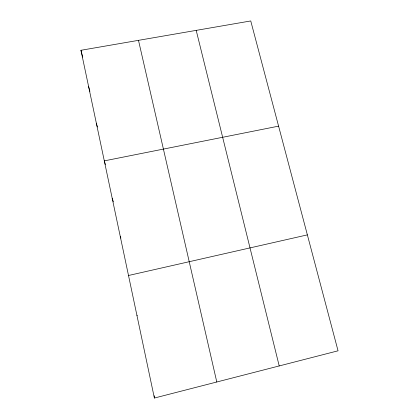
<?xml version="1.0" encoding="UTF-8"?>
<svg xmlns="http://www.w3.org/2000/svg" width="419" height="419" viewBox="0 0 419 419"><rect width="100%" height="100%" fill="white"/><g stroke="black" fill="none" stroke-linecap="round" stroke-linejoin="round"><path stroke-width="0.63" d="M136.934 315.428L137.369 315.219M154.381 398.05L338.049 350.808L250.751 20.95L80.951 50.285L154.381 398.05L154.213 395.714M128.507 275.498L307.368 234.876M278.588 126.14L104.3 160.875L105.389 164.588M120.258 236.447L120.892 238.133M112.192 198.25L113.35 201.864M96.349 123.202L97.386 126.967M88.566 86.345L89.902 91.379M80.951 50.285L82.726 57.173M196.202 30.372L279.211 365.939M138.49 40.344L216.791 381.997"/></g></svg>
